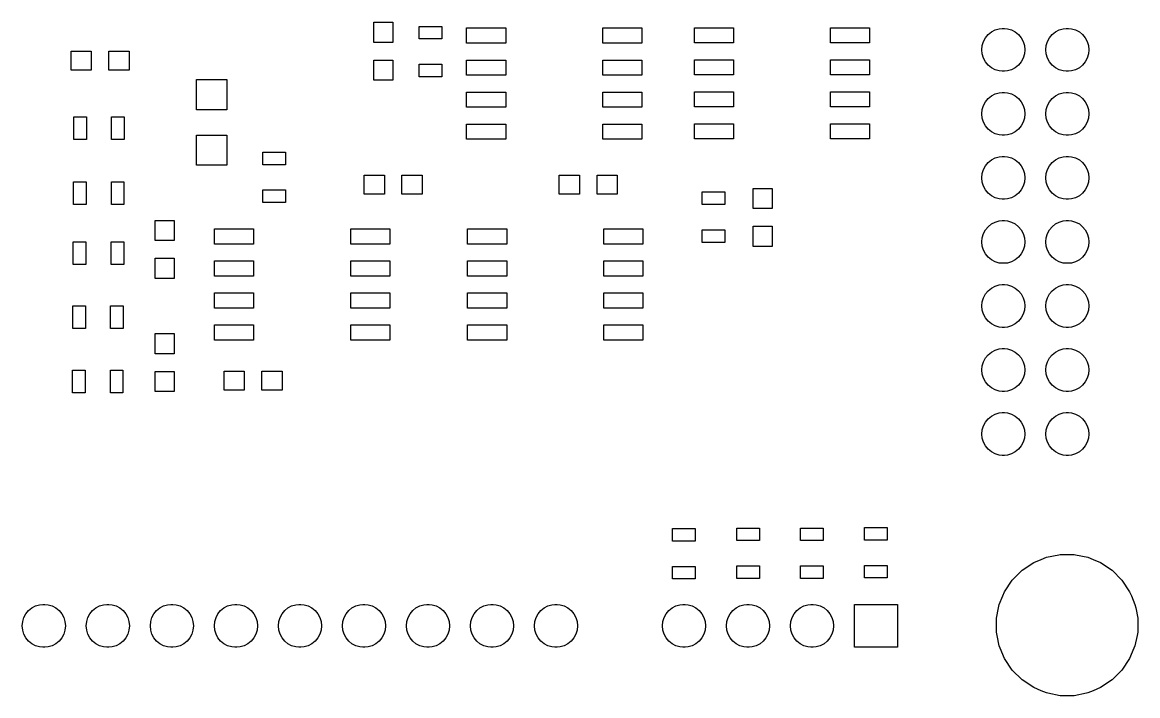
# Model space of a CAD drawing. Extents: x 91 to 190.2, y -113.8 to -60.
# Drawn here: x 145.97 to 190.22, y -113.81 to -87.1 of the extents above; entities that cross this region are included whole.
import ezdxf

# ---------------------------------------------------------------- set-up
doc = ezdxf.new("R2010")
doc.units = 0
doc.header["$MEASUREMENT"] = 0
doc.layers.add('BLACK', color=7, linetype='CONTINUOUS')

msp = doc.modelspace()

# ---------------------------------------------------------------- linework, layer by layer
at = {"layer": 'BLACK', "linetype": 'CONTINUOUS'}
for p, q in [((159.915, -87.9), (159.915, -87.1)), ((159.915, -87.1), (160.665, -87.1)), ((160.665, -87.1), (160.665, -87.9)), ((161.71, -87.76), (161.71, -87.26)), ((161.71, -87.26), (162.61, -87.26)), ((162.61, -87.26), (162.61, -87.76)), ((163.595, -87.925), (163.595, -87.325)), ((163.595, -87.325), (165.145, -87.325)), ((165.145, -87.325), (165.145, -87.925)), ((168.995, -87.925), (168.995, -87.325)), ((168.995, -87.325), (170.545, -87.325)), ((170.545, -87.325), (170.545, -87.925)), ((172.635, -87.915), (172.635, -87.315)), ((172.635, -87.315), (174.185, -87.315)), ((174.185, -87.315), (174.185, -87.915)), ((178.035, -87.915), (178.035, -87.315)), ((178.035, -87.315), (179.585, -87.315)), ((179.585, -87.315), (179.585, -87.915)), ((184.18, -87.7155), (184.286, -87.5861)), ((184.286, -87.5861), (184.415, -87.4798)), ((184.415, -87.4798), (184.563, -87.4009)), ((184.563, -87.4009), (184.723, -87.3523)), ((184.723, -87.3523), (184.848, -87.34)), ((184.848, -87.34), (184.932, -87.34)), ((184.932, -87.34), (185.057, -87.3523)), ((185.057, -87.3523), (185.217, -87.4009)), ((185.217, -87.4009), (185.365, -87.4798)), ((185.365, -87.4798), (185.494, -87.5861)), ((185.494, -87.5861), (185.6, -87.7155)), ((186.72, -87.7155), (186.826, -87.5861)), ((186.826, -87.5861), (186.955, -87.4798)), ((186.955, -87.4798), (187.103, -87.4009)), ((187.103, -87.4009), (187.263, -87.3523)), ((187.263, -87.3523), (187.388, -87.34)), ((187.388, -87.34), (187.472, -87.34)), ((187.472, -87.34), (187.597, -87.3523)), ((187.597, -87.3523), (187.757, -87.4009)), ((187.757, -87.4009), (187.905, -87.4798)), ((187.905, -87.4798), (188.034, -87.5861)), ((188.034, -87.5861), (188.14, -87.7155)), ((160.665, -87.9), (159.915, -87.9)), ((162.61, -87.76), (161.71, -87.76)), ((165.145, -87.925), (163.595, -87.925)), ((170.545, -87.925), (168.995, -87.925)), ((174.185, -87.915), (172.635, -87.915)), ((179.585, -87.915), (178.035, -87.915)), ((184.036, -88.19), (184.052, -88.0234)), ((184.052, -88.0234), (184.101, -87.8631)), ((184.101, -87.8631), (184.18, -87.7155)), ((185.6, -87.7155), (185.679, -87.8631)), ((185.679, -87.8631), (185.728, -88.0234)), ((185.728, -88.0234), (185.744, -88.19)), ((186.576, -88.19), (186.592, -88.0234)), ((186.592, -88.0234), (186.641, -87.8631)), ((186.641, -87.8631), (186.72, -87.7155)), ((188.14, -87.7155), (188.219, -87.8631)), ((188.219, -87.8631), (188.268, -88.0234)), ((188.268, -88.0234), (188.284, -88.19)), ((147.9, -88.995), (147.9, -88.245)), ((147.9, -88.245), (148.7, -88.245)), ((148.7, -88.245), (148.7, -88.995)), ((149.4, -88.995), (149.4, -88.245)), ((149.4, -88.245), (150.2, -88.245)), ((150.2, -88.245), (150.2, -88.995)), ((184.052, -88.3566), (184.036, -88.19)), ((184.101, -88.5169), (184.052, -88.3566)), ((185.728, -88.3566), (185.679, -88.5169)), ((185.744, -88.19), (185.728, -88.3566)), ((186.592, -88.3566), (186.576, -88.19)), ((186.641, -88.5169), (186.592, -88.3566)), ((188.268, -88.3566), (188.219, -88.5169)), ((188.284, -88.19), (188.268, -88.3566)), ((159.915, -89.4), (159.915, -88.6)), ((159.915, -88.6), (160.665, -88.6)), ((160.665, -88.6), (160.665, -89.4)), ((161.71, -89.26), (161.71, -88.76)), ((161.71, -88.76), (162.61, -88.76)), ((162.61, -88.76), (162.61, -89.26)), ((163.595, -89.195), (163.595, -88.595)), ((163.595, -88.595), (165.145, -88.595)), ((165.145, -88.595), (165.145, -89.195)), ((168.995, -89.195), (168.995, -88.595)), ((168.995, -88.595), (170.545, -88.595)), ((170.545, -88.595), (170.545, -89.195)), ((172.635, -89.185), (172.635, -88.585)), ((172.635, -88.585), (174.185, -88.585)), ((174.185, -88.585), (174.185, -89.185)), ((178.035, -89.185), (178.035, -88.585)), ((178.035, -88.585), (179.585, -88.585)), ((179.585, -88.585), (179.585, -89.185)), ((184.18, -88.6645), (184.101, -88.5169)), ((184.286, -88.7939), (184.18, -88.6645)), ((184.415, -88.9002), (184.286, -88.7939)), ((184.563, -88.9791), (184.415, -88.9002)), ((185.365, -88.9002), (185.217, -88.9791)), ((185.494, -88.7939), (185.365, -88.9002)), ((185.6, -88.6645), (185.494, -88.7939)), ((185.679, -88.5169), (185.6, -88.6645)), ((186.72, -88.6645), (186.641, -88.5169)), ((186.826, -88.7939), (186.72, -88.6645)), ((186.955, -88.9002), (186.826, -88.7939)), ((187.103, -88.9791), (186.955, -88.9002)), ((187.905, -88.9002), (187.757, -88.9791)), ((188.034, -88.7939), (187.905, -88.9002)), ((188.14, -88.6645), (188.034, -88.7939)), ((188.219, -88.5169), (188.14, -88.6645)), ((148.7, -88.995), (147.9, -88.995)), ((150.2, -88.995), (149.4, -88.995)), ((152.88, -90.57), (152.88, -89.37)), ((152.88, -89.37), (154.08, -89.37)), ((154.08, -89.37), (154.08, -90.57)), ((162.61, -89.26), (161.71, -89.26)), ((165.145, -89.195), (163.595, -89.195)), ((170.545, -89.195), (168.995, -89.195)), ((174.185, -89.185), (172.635, -89.185)), ((179.585, -89.185), (178.035, -89.185)), ((184.723, -89.0277), (184.563, -88.9791)), ((184.848, -89.04), (184.723, -89.0277)), ((184.932, -89.04), (184.848, -89.04)), ((185.057, -89.0277), (184.932, -89.04)), ((185.217, -88.9791), (185.057, -89.0277)), ((187.263, -89.0277), (187.103, -88.9791)), ((187.388, -89.04), (187.263, -89.0277)), ((187.472, -89.04), (187.388, -89.04)), ((187.597, -89.0277), (187.472, -89.04)), ((187.757, -88.9791), (187.597, -89.0277)), ((160.665, -89.4), (159.915, -89.4)), ((163.595, -90.465), (163.595, -89.865)), ((163.595, -89.865), (165.145, -89.865)), ((165.145, -89.865), (165.145, -90.465)), ((168.995, -90.465), (168.995, -89.865)), ((168.995, -89.865), (170.545, -89.865)), ((170.545, -89.865), (170.545, -90.465)), ((172.635, -90.455), (172.635, -89.855)), ((172.635, -89.855), (174.185, -89.855)), ((174.185, -89.855), (174.185, -90.455)), ((178.035, -90.455), (178.035, -89.855)), ((178.035, -89.855), (179.585, -89.855)), ((179.585, -89.855), (179.585, -90.455)), ((184.101, -90.4031), (184.18, -90.2555)), ((184.18, -90.2555), (184.286, -90.1261)), ((184.286, -90.1261), (184.415, -90.0198)), ((184.415, -90.0198), (184.563, -89.9409)), ((184.563, -89.9409), (184.723, -89.8923)), ((184.723, -89.8923), (184.848, -89.88)), ((184.848, -89.88), (184.932, -89.88)), ((184.932, -89.88), (185.057, -89.8923)), ((185.057, -89.8923), (185.217, -89.9409)), ((185.217, -89.9409), (185.365, -90.0198)), ((185.365, -90.0198), (185.494, -90.1261)), ((185.494, -90.1261), (185.6, -90.2555)), ((185.6, -90.2555), (185.679, -90.4031)), ((186.641, -90.4031), (186.72, -90.2555)), ((186.72, -90.2555), (186.826, -90.1261)), ((186.826, -90.1261), (186.955, -90.0198)), ((186.955, -90.0198), (187.103, -89.9409)), ((187.103, -89.9409), (187.263, -89.8923)), ((187.263, -89.8923), (187.388, -89.88)), ((187.388, -89.88), (187.472, -89.88)), ((187.472, -89.88), (187.597, -89.8923)), ((187.597, -89.8923), (187.757, -89.9409)), ((187.757, -89.9409), (187.905, -90.0198)), ((187.905, -90.0198), (188.034, -90.1261)), ((188.034, -90.1261), (188.14, -90.2555)), ((188.14, -90.2555), (188.219, -90.4031)), ((154.08, -90.57), (152.88, -90.57)), ((165.145, -90.465), (163.595, -90.465)), ((170.545, -90.465), (168.995, -90.465)), ((174.185, -90.455), (172.635, -90.455)), ((179.585, -90.455), (178.035, -90.455)), ((184.036, -90.73), (184.052, -90.5634)), ((184.052, -90.5634), (184.101, -90.4031)), ((185.679, -90.4031), (185.728, -90.5634)), ((185.728, -90.5634), (185.744, -90.73)), ((186.576, -90.73), (186.592, -90.5634)), ((186.592, -90.5634), (186.641, -90.4031)), ((188.219, -90.4031), (188.268, -90.5634)), ((188.268, -90.5634), (188.284, -90.73)), ((148.01, -91.75), (148.01, -90.85)), ((148.01, -90.85), (148.51, -90.85)), ((148.51, -90.85), (148.51, -91.75)), ((149.51, -91.75), (149.51, -90.85)), ((149.51, -90.85), (150.01, -90.85)), ((150.01, -90.85), (150.01, -91.75)), ((163.595, -91.735), (163.595, -91.135)), ((163.595, -91.135), (165.145, -91.135)), ((165.145, -91.135), (165.145, -91.735)), ((168.995, -91.735), (168.995, -91.135)), ((168.995, -91.135), (170.545, -91.135)), ((170.545, -91.135), (170.545, -91.735)), ((172.635, -91.725), (172.635, -91.125)), ((172.635, -91.125), (174.185, -91.125)), ((174.185, -91.125), (174.185, -91.725)), ((178.035, -91.725), (178.035, -91.125)), ((178.035, -91.125), (179.585, -91.125)), ((179.585, -91.125), (179.585, -91.725)), ((184.052, -90.8966), (184.036, -90.73)), ((184.101, -91.0569), (184.052, -90.8966)), ((184.18, -91.2045), (184.101, -91.0569)), ((185.679, -91.0569), (185.6, -91.2045)), ((185.728, -90.8966), (185.679, -91.0569)), ((185.744, -90.73), (185.728, -90.8966)), ((186.592, -90.8966), (186.576, -90.73)), ((186.641, -91.0569), (186.592, -90.8966)), ((186.72, -91.2045), (186.641, -91.0569)), ((188.219, -91.0569), (188.14, -91.2045)), ((188.268, -90.8966), (188.219, -91.0569)), ((188.284, -90.73), (188.268, -90.8966)), ((152.88, -92.77), (152.88, -91.57)), ((152.88, -91.57), (154.08, -91.57)), ((154.08, -91.57), (154.08, -92.77)), ((184.286, -91.3339), (184.18, -91.2045)), ((184.415, -91.4402), (184.286, -91.3339)), ((184.563, -91.5191), (184.415, -91.4402)), ((184.723, -91.5677), (184.563, -91.5191)), ((184.848, -91.58), (184.723, -91.5677)), ((184.932, -91.58), (184.848, -91.58)), ((185.057, -91.5677), (184.932, -91.58)), ((185.217, -91.5191), (185.057, -91.5677)), ((185.365, -91.4402), (185.217, -91.5191)), ((185.494, -91.3339), (185.365, -91.4402)), ((185.6, -91.2045), (185.494, -91.3339)), ((186.826, -91.3339), (186.72, -91.2045)), ((186.955, -91.4402), (186.826, -91.3339)), ((187.103, -91.5191), (186.955, -91.4402)), ((187.263, -91.5677), (187.103, -91.5191)), ((187.388, -91.58), (187.263, -91.5677)), ((187.472, -91.58), (187.388, -91.58)), ((187.597, -91.5677), (187.472, -91.58)), ((187.757, -91.5191), (187.597, -91.5677)), ((187.905, -91.4402), (187.757, -91.5191)), ((188.034, -91.3339), (187.905, -91.4402)), ((188.14, -91.2045), (188.034, -91.3339)), ((148.51, -91.75), (148.01, -91.75)), ((150.01, -91.75), (149.51, -91.75)), ((165.145, -91.735), (163.595, -91.735)), ((170.545, -91.735), (168.995, -91.735)), ((174.185, -91.725), (172.635, -91.725)), ((179.585, -91.725), (178.035, -91.725)), ((155.51, -92.75), (155.51, -92.25)), ((155.51, -92.25), (156.41, -92.25)), ((156.41, -92.25), (156.41, -92.75)), ((184.415, -92.5598), (184.563, -92.4809)), ((184.563, -92.4809), (184.723, -92.4323)), ((184.723, -92.4323), (184.848, -92.42)), ((184.848, -92.42), (184.932, -92.42)), ((184.932, -92.42), (185.057, -92.4323)), ((185.057, -92.4323), (185.217, -92.4809)), ((185.217, -92.4809), (185.365, -92.5598)), ((186.955, -92.5598), (187.103, -92.4809)), ((187.103, -92.4809), (187.263, -92.4323)), ((187.263, -92.4323), (187.388, -92.42)), ((187.388, -92.42), (187.472, -92.42)), ((187.472, -92.42), (187.597, -92.4323)), ((187.597, -92.4323), (187.757, -92.4809)), ((187.757, -92.4809), (187.905, -92.5598)), ((154.08, -92.77), (152.88, -92.77)), ((156.41, -92.75), (155.51, -92.75)), ((184.101, -92.9431), (184.18, -92.7955)), ((184.18, -92.7955), (184.286, -92.6661)), ((184.286, -92.6661), (184.415, -92.5598)), ((185.365, -92.5598), (185.494, -92.6661)), ((185.494, -92.6661), (185.6, -92.7955)), ((185.6, -92.7955), (185.679, -92.9431)), ((186.641, -92.9431), (186.72, -92.7955)), ((186.72, -92.7955), (186.826, -92.6661)), ((186.826, -92.6661), (186.955, -92.5598)), ((187.905, -92.5598), (188.034, -92.6661)), ((188.034, -92.6661), (188.14, -92.7955)), ((188.14, -92.7955), (188.219, -92.9431)), ((159.53, -93.915), (159.53, -93.165)), ((159.53, -93.165), (160.33, -93.165)), ((160.33, -93.165), (160.33, -93.915)), ((161.03, -93.915), (161.03, -93.165)), ((161.03, -93.165), (161.83, -93.165)), ((161.83, -93.165), (161.83, -93.915)), ((167.27, -93.915), (167.27, -93.165)), ((167.27, -93.165), (168.07, -93.165)), ((168.07, -93.165), (168.07, -93.915)), ((168.77, -93.915), (168.77, -93.165)), ((168.77, -93.165), (169.57, -93.165)), ((169.57, -93.165), (169.57, -93.915)), ((184.036, -93.27), (184.052, -93.1034)), ((184.052, -93.4366), (184.036, -93.27)), ((184.052, -93.1034), (184.101, -92.9431)), ((185.679, -92.9431), (185.728, -93.1034)), ((185.728, -93.1034), (185.744, -93.27)), ((185.744, -93.27), (185.728, -93.4366)), ((186.576, -93.27), (186.592, -93.1034)), ((186.592, -93.4366), (186.576, -93.27)), ((186.592, -93.1034), (186.641, -92.9431)), ((188.219, -92.9431), (188.268, -93.1034)), ((188.268, -93.1034), (188.284, -93.27)), ((188.284, -93.27), (188.268, -93.4366)), ((148, -94.33), (148, -93.43)), ((148, -93.43), (148.5, -93.43)), ((148.5, -93.43), (148.5, -94.33)), ((149.5, -94.33), (149.5, -93.43)), ((149.5, -93.43), (150, -93.43)), ((150, -93.43), (150, -94.33)), ((155.51, -94.25), (155.51, -93.75)), ((155.51, -93.75), (156.41, -93.75)), ((156.41, -93.75), (156.41, -94.25)), ((174.965, -94.49), (174.965, -93.69)), ((174.965, -93.69), (175.715, -93.69)), ((175.715, -93.69), (175.715, -94.49)), ((184.101, -93.5969), (184.052, -93.4366)), ((184.18, -93.7445), (184.101, -93.5969)), ((184.286, -93.8739), (184.18, -93.7445)), ((185.6, -93.7445), (185.494, -93.8739)), ((185.679, -93.5969), (185.6, -93.7445)), ((185.728, -93.4366), (185.679, -93.5969)), ((186.641, -93.5969), (186.592, -93.4366)), ((186.72, -93.7445), (186.641, -93.5969)), ((186.826, -93.8739), (186.72, -93.7445)), ((188.14, -93.7445), (188.034, -93.8739)), ((188.219, -93.5969), (188.14, -93.7445)), ((188.268, -93.4366), (188.219, -93.5969)), ((156.41, -94.25), (155.51, -94.25)), ((160.33, -93.915), (159.53, -93.915)), ((161.83, -93.915), (161.03, -93.915)), ((168.07, -93.915), (167.27, -93.915)), ((169.57, -93.915), (168.77, -93.915)), ((172.94, -94.33), (172.94, -93.83)), ((172.94, -93.83), (173.84, -93.83)), ((173.84, -93.83), (173.84, -94.33)), ((184.415, -93.9802), (184.286, -93.8739)), ((184.563, -94.0591), (184.415, -93.9802)), ((184.723, -94.1077), (184.563, -94.0591)), ((184.848, -94.12), (184.723, -94.1077)), ((184.932, -94.12), (184.848, -94.12)), ((185.057, -94.1077), (184.932, -94.12)), ((185.217, -94.0591), (185.057, -94.1077)), ((185.365, -93.9802), (185.217, -94.0591)), ((185.494, -93.8739), (185.365, -93.9802)), ((186.955, -93.9802), (186.826, -93.8739)), ((187.103, -94.0591), (186.955, -93.9802)), ((187.263, -94.1077), (187.103, -94.0591)), ((187.388, -94.12), (187.263, -94.1077)), ((187.472, -94.12), (187.388, -94.12)), ((187.597, -94.1077), (187.472, -94.12)), ((187.757, -94.0591), (187.597, -94.1077)), ((187.905, -93.9802), (187.757, -94.0591)), ((188.034, -93.8739), (187.905, -93.9802)), ((148.5, -94.33), (148, -94.33)), ((150, -94.33), (149.5, -94.33)), ((173.84, -94.33), (172.94, -94.33)), ((175.715, -94.49), (174.965, -94.49)), ((151.235, -95.76), (151.235, -94.96)), ((151.235, -94.96), (151.985, -94.96)), ((151.985, -94.96), (151.985, -95.76)), ((184.286, -95.2061), (184.415, -95.0998)), ((184.415, -95.0998), (184.563, -95.0209)), ((184.563, -95.0209), (184.723, -94.9723)), ((184.723, -94.9723), (184.848, -94.96)), ((184.848, -94.96), (184.932, -94.96)), ((184.932, -94.96), (185.057, -94.9723)), ((185.057, -94.9723), (185.217, -95.0209)), ((185.217, -95.0209), (185.365, -95.0998)), ((185.365, -95.0998), (185.494, -95.2061)), ((186.826, -95.2061), (186.955, -95.0998)), ((186.955, -95.0998), (187.103, -95.0209)), ((187.103, -95.0209), (187.263, -94.9723)), ((187.263, -94.9723), (187.388, -94.96)), ((187.388, -94.96), (187.472, -94.96)), ((187.472, -94.96), (187.597, -94.9723)), ((187.597, -94.9723), (187.757, -95.0209)), ((187.757, -95.0209), (187.905, -95.0998)), ((187.905, -95.0998), (188.034, -95.2061)), ((153.595, -95.895), (153.595, -95.295)), ((153.595, -95.295), (155.145, -95.295)), ((155.145, -95.295), (155.145, -95.895)), ((158.995, -95.895), (158.995, -95.295)), ((158.995, -95.295), (160.545, -95.295)), ((160.545, -95.295), (160.545, -95.895)), ((163.635, -95.895), (163.635, -95.295)), ((163.635, -95.295), (165.185, -95.295)), ((165.185, -95.295), (165.185, -95.895)), ((169.035, -95.895), (169.035, -95.295)), ((169.035, -95.295), (170.585, -95.295)), ((170.585, -95.295), (170.585, -95.895)), ((172.94, -95.83), (172.94, -95.33)), ((172.94, -95.33), (173.84, -95.33)), ((173.84, -95.33), (173.84, -95.83)), ((174.965, -95.99), (174.965, -95.19)), ((174.965, -95.19), (175.715, -95.19)), ((175.715, -95.19), (175.715, -95.99)), ((184.052, -95.6434), (184.101, -95.4831)), ((184.101, -95.4831), (184.18, -95.3355)), ((184.18, -95.3355), (184.286, -95.2061)), ((185.494, -95.2061), (185.6, -95.3355)), ((185.6, -95.3355), (185.679, -95.4831)), ((185.679, -95.4831), (185.728, -95.6434)), ((186.592, -95.6434), (186.641, -95.4831)), ((186.641, -95.4831), (186.72, -95.3355)), ((186.72, -95.3355), (186.826, -95.2061)), ((188.034, -95.2061), (188.14, -95.3355)), ((188.14, -95.3355), (188.219, -95.4831)), ((188.219, -95.4831), (188.268, -95.6434)), ((147.99, -96.71), (147.99, -95.81)), ((147.99, -95.81), (148.49, -95.81)), ((148.49, -95.81), (148.49, -96.71)), ((149.49, -96.71), (149.49, -95.81)), ((149.49, -95.81), (149.99, -95.81)), ((149.99, -95.81), (149.99, -96.71)), ((151.985, -95.76), (151.235, -95.76)), ((155.145, -95.895), (153.595, -95.895)), ((160.545, -95.895), (158.995, -95.895)), ((165.185, -95.895), (163.635, -95.895)), ((170.585, -95.895), (169.035, -95.895)), ((173.84, -95.83), (172.94, -95.83)), ((175.715, -95.99), (174.965, -95.99)), ((184.036, -95.81), (184.052, -95.6434)), ((184.052, -95.9766), (184.036, -95.81)), ((184.101, -96.1369), (184.052, -95.9766)), ((185.728, -95.9766), (185.679, -96.1369)), ((185.728, -95.6434), (185.744, -95.81)), ((185.744, -95.81), (185.728, -95.9766)), ((186.576, -95.81), (186.592, -95.6434)), ((186.592, -95.9766), (186.576, -95.81)), ((186.641, -96.1369), (186.592, -95.9766)), ((188.268, -95.9766), (188.219, -96.1369)), ((188.268, -95.6434), (188.284, -95.81)), ((188.284, -95.81), (188.268, -95.9766)), ((151.235, -97.26), (151.235, -96.46)), ((151.235, -96.46), (151.985, -96.46)), ((151.985, -96.46), (151.985, -97.26)), ((184.18, -96.2845), (184.101, -96.1369)), ((184.286, -96.4139), (184.18, -96.2845)), ((184.415, -96.5202), (184.286, -96.4139)), ((185.494, -96.4139), (185.365, -96.5202)), ((185.6, -96.2845), (185.494, -96.4139)), ((185.679, -96.1369), (185.6, -96.2845)), ((186.72, -96.2845), (186.641, -96.1369)), ((186.826, -96.4139), (186.72, -96.2845)), ((186.955, -96.5202), (186.826, -96.4139)), ((188.034, -96.4139), (187.905, -96.5202)), ((188.14, -96.2845), (188.034, -96.4139)), ((188.219, -96.1369), (188.14, -96.2845)), ((148.49, -96.71), (147.99, -96.71)), ((149.99, -96.71), (149.49, -96.71)), ((153.595, -97.165), (153.595, -96.565)), ((153.595, -96.565), (155.145, -96.565)), ((155.145, -96.565), (155.145, -97.165)), ((158.995, -97.165), (158.995, -96.565)), ((158.995, -96.565), (160.545, -96.565)), ((160.545, -96.565), (160.545, -97.165)), ((163.635, -97.165), (163.635, -96.565)), ((163.635, -96.565), (165.185, -96.565)), ((165.185, -96.565), (165.185, -97.165)), ((169.035, -97.165), (169.035, -96.565)), ((169.035, -96.565), (170.585, -96.565)), ((170.585, -96.565), (170.585, -97.165)), ((184.563, -96.5991), (184.415, -96.5202)), ((184.723, -96.6477), (184.563, -96.5991)), ((184.848, -96.66), (184.723, -96.6477)), ((184.932, -96.66), (184.848, -96.66)), ((185.057, -96.6477), (184.932, -96.66)), ((185.217, -96.5991), (185.057, -96.6477)), ((185.365, -96.5202), (185.217, -96.5991)), ((187.103, -96.5991), (186.955, -96.5202)), ((187.263, -96.6477), (187.103, -96.5991)), ((187.388, -96.66), (187.263, -96.6477)), ((187.472, -96.66), (187.388, -96.66)), ((187.597, -96.6477), (187.472, -96.66)), ((187.757, -96.5991), (187.597, -96.6477)), ((187.905, -96.5202), (187.757, -96.5991)), ((151.985, -97.26), (151.235, -97.26)), ((155.145, -97.165), (153.595, -97.165)), ((160.545, -97.165), (158.995, -97.165)), ((165.185, -97.165), (163.635, -97.165)), ((170.585, -97.165), (169.035, -97.165)), ((184.18, -97.8755), (184.286, -97.7461)), ((184.286, -97.7461), (184.415, -97.6398)), ((184.415, -97.6398), (184.563, -97.5609)), ((184.563, -97.5609), (184.723, -97.5123)), ((184.723, -97.5123), (184.848, -97.5)), ((184.848, -97.5), (184.932, -97.5)), ((184.932, -97.5), (185.057, -97.5123)), ((185.057, -97.5123), (185.217, -97.5609)), ((185.217, -97.5609), (185.365, -97.6398)), ((185.365, -97.6398), (185.494, -97.7461)), ((185.494, -97.7461), (185.6, -97.8755)), ((186.72, -97.8755), (186.826, -97.7461)), ((186.826, -97.7461), (186.955, -97.6398)), ((186.955, -97.6398), (187.103, -97.5609)), ((187.103, -97.5609), (187.263, -97.5123)), ((187.263, -97.5123), (187.388, -97.5)), ((187.388, -97.5), (187.472, -97.5)), ((187.472, -97.5), (187.597, -97.5123)), ((187.597, -97.5123), (187.757, -97.5609)), ((187.757, -97.5609), (187.905, -97.6398)), ((187.905, -97.6398), (188.034, -97.7461)), ((188.034, -97.7461), (188.14, -97.8755)), ((153.595, -98.435), (153.595, -97.835)), ((153.595, -97.835), (155.145, -97.835)), ((155.145, -97.835), (155.145, -98.435)), ((158.995, -98.435), (158.995, -97.835)), ((158.995, -97.835), (160.545, -97.835)), ((160.545, -97.835), (160.545, -98.435)), ((163.635, -98.435), (163.635, -97.835)), ((163.635, -97.835), (165.185, -97.835)), ((165.185, -97.835), (165.185, -98.435)), ((169.035, -98.435), (169.035, -97.835)), ((169.035, -97.835), (170.585, -97.835)), ((170.585, -97.835), (170.585, -98.435)), ((184.036, -98.35), (184.052, -98.1834)), ((184.052, -98.1834), (184.101, -98.0231)), ((184.101, -98.0231), (184.18, -97.8755)), ((185.6, -97.8755), (185.679, -98.0231)), ((185.679, -98.0231), (185.728, -98.1834)), ((185.728, -98.1834), (185.744, -98.35)), ((186.576, -98.35), (186.592, -98.1834)), ((186.592, -98.1834), (186.641, -98.0231)), ((186.641, -98.0231), (186.72, -97.8755)), ((188.14, -97.8755), (188.219, -98.0231)), ((188.219, -98.0231), (188.268, -98.1834)), ((188.268, -98.1834), (188.284, -98.35)), ((147.97, -99.25), (147.97, -98.35)), ((147.97, -98.35), (148.47, -98.35)), ((148.47, -98.35), (148.47, -99.25)), ((149.47, -99.25), (149.47, -98.35)), ((149.47, -98.35), (149.97, -98.35)), ((149.97, -98.35), (149.97, -99.25)), ((155.145, -98.435), (153.595, -98.435)), ((160.545, -98.435), (158.995, -98.435)), ((165.185, -98.435), (163.635, -98.435)), ((170.585, -98.435), (169.035, -98.435)), ((184.052, -98.5166), (184.036, -98.35)), ((184.101, -98.6769), (184.052, -98.5166)), ((184.18, -98.8245), (184.101, -98.6769)), ((185.679, -98.6769), (185.6, -98.8245)), ((185.728, -98.5166), (185.679, -98.6769)), ((185.744, -98.35), (185.728, -98.5166)), ((186.592, -98.5166), (186.576, -98.35)), ((186.641, -98.6769), (186.592, -98.5166)), ((186.72, -98.8245), (186.641, -98.6769)), ((188.219, -98.6769), (188.14, -98.8245)), ((188.268, -98.5166), (188.219, -98.6769)), ((188.284, -98.35), (188.268, -98.5166)), ((153.595, -99.705), (153.595, -99.105)), ((153.595, -99.105), (155.145, -99.105)), ((155.145, -99.105), (155.145, -99.705)), ((158.995, -99.705), (158.995, -99.105)), ((158.995, -99.105), (160.545, -99.105)), ((160.545, -99.105), (160.545, -99.705)), ((163.635, -99.705), (163.635, -99.105)), ((163.635, -99.105), (165.185, -99.105)), ((165.185, -99.105), (165.185, -99.705)), ((169.035, -99.705), (169.035, -99.105)), ((169.035, -99.105), (170.585, -99.105)), ((170.585, -99.105), (170.585, -99.705)), ((184.286, -98.9539), (184.18, -98.8245)), ((184.415, -99.0602), (184.286, -98.9539)), ((184.563, -99.1391), (184.415, -99.0602)), ((185.365, -99.0602), (185.217, -99.1391)), ((185.494, -98.9539), (185.365, -99.0602)), ((185.6, -98.8245), (185.494, -98.9539)), ((186.826, -98.9539), (186.72, -98.8245)), ((186.955, -99.0602), (186.826, -98.9539)), ((187.103, -99.1391), (186.955, -99.0602)), ((187.905, -99.0602), (187.757, -99.1391)), ((188.034, -98.9539), (187.905, -99.0602)), ((188.14, -98.8245), (188.034, -98.9539)), ((148.47, -99.25), (147.97, -99.25)), ((149.97, -99.25), (149.47, -99.25)), ((151.235, -100.25), (151.235, -99.45)), ((151.235, -99.45), (151.985, -99.45)), ((151.985, -99.45), (151.985, -100.25)), ((184.723, -99.1877), (184.563, -99.1391)), ((184.848, -99.2), (184.723, -99.1877)), ((184.932, -99.2), (184.848, -99.2)), ((185.057, -99.1877), (184.932, -99.2)), ((185.217, -99.1391), (185.057, -99.1877)), ((187.263, -99.1877), (187.103, -99.1391)), ((187.388, -99.2), (187.263, -99.1877)), ((187.472, -99.2), (187.388, -99.2)), ((187.597, -99.1877), (187.472, -99.2)), ((187.757, -99.1391), (187.597, -99.1877)), ((155.145, -99.705), (153.595, -99.705)), ((160.545, -99.705), (158.995, -99.705)), ((165.185, -99.705), (163.635, -99.705)), ((170.585, -99.705), (169.035, -99.705)), ((151.985, -100.25), (151.235, -100.25)), ((184.101, -100.563), (184.18, -100.415)), ((184.18, -100.415), (184.286, -100.286)), ((184.286, -100.286), (184.415, -100.18)), ((184.415, -100.18), (184.563, -100.101)), ((184.563, -100.101), (184.723, -100.052)), ((184.723, -100.052), (184.848, -100.04)), ((184.848, -100.04), (184.932, -100.04)), ((184.932, -100.04), (185.057, -100.052)), ((185.057, -100.052), (185.217, -100.101)), ((185.217, -100.101), (185.365, -100.18)), ((185.365, -100.18), (185.494, -100.286)), ((185.494, -100.286), (185.6, -100.415)), ((185.6, -100.415), (185.679, -100.563)), ((186.641, -100.563), (186.72, -100.415)), ((186.72, -100.415), (186.826, -100.286)), ((186.826, -100.286), (186.955, -100.18)), ((186.955, -100.18), (187.103, -100.101)), ((187.103, -100.101), (187.263, -100.052)), ((187.263, -100.052), (187.388, -100.04)), ((187.388, -100.04), (187.472, -100.04)), ((187.472, -100.04), (187.597, -100.052)), ((187.597, -100.052), (187.757, -100.101)), ((187.757, -100.101), (187.905, -100.18)), ((187.905, -100.18), (188.034, -100.286)), ((188.034, -100.286), (188.14, -100.415)), ((188.14, -100.415), (188.219, -100.563)), ((184.036, -100.89), (184.052, -100.723)), ((184.052, -101.057), (184.036, -100.89)), ((184.052, -100.723), (184.101, -100.563)), ((185.679, -100.563), (185.728, -100.723)), ((185.728, -100.723), (185.744, -100.89)), ((185.744, -100.89), (185.728, -101.057)), ((186.576, -100.89), (186.592, -100.723)), ((186.592, -101.057), (186.576, -100.89)), ((186.592, -100.723), (186.641, -100.563)), ((188.219, -100.563), (188.268, -100.723)), ((188.268, -100.723), (188.284, -100.89)), ((188.284, -100.89), (188.268, -101.057)), ((147.96, -101.8), (147.96, -100.9)), ((147.96, -100.9), (148.46, -100.9)), ((148.46, -100.9), (148.46, -101.8)), ((149.46, -101.8), (149.46, -100.9)), ((149.46, -100.9), (149.96, -100.9)), ((149.96, -100.9), (149.96, -101.8)), ((151.235, -101.75), (151.235, -100.95)), ((151.235, -100.95), (151.985, -100.95)), ((151.985, -100.95), (151.985, -101.75)), ((153.97, -101.685), (153.97, -100.935)), ((153.97, -100.935), (154.77, -100.935)), ((154.77, -100.935), (154.77, -101.685)), ((155.47, -101.685), (155.47, -100.935)), ((155.47, -100.935), (156.27, -100.935)), ((156.27, -100.935), (156.27, -101.685)), ((184.101, -101.217), (184.052, -101.057)), ((184.18, -101.365), (184.101, -101.217)), ((185.679, -101.217), (185.6, -101.365)), ((185.728, -101.057), (185.679, -101.217)), ((186.641, -101.217), (186.592, -101.057)), ((186.72, -101.365), (186.641, -101.217)), ((188.219, -101.217), (188.14, -101.365)), ((188.268, -101.057), (188.219, -101.217)), ((151.985, -101.75), (151.235, -101.75)), ((154.77, -101.685), (153.97, -101.685)), ((156.27, -101.685), (155.47, -101.685)), ((184.286, -101.494), (184.18, -101.365)), ((184.415, -101.6), (184.286, -101.494)), ((184.563, -101.679), (184.415, -101.6)), ((184.723, -101.728), (184.563, -101.679)), ((184.848, -101.74), (184.723, -101.728)), ((184.932, -101.74), (184.848, -101.74)), ((185.057, -101.728), (184.932, -101.74)), ((185.217, -101.679), (185.057, -101.728)), ((185.365, -101.6), (185.217, -101.679)), ((185.494, -101.494), (185.365, -101.6)), ((185.6, -101.365), (185.494, -101.494)), ((186.826, -101.494), (186.72, -101.365)), ((186.955, -101.6), (186.826, -101.494)), ((187.103, -101.679), (186.955, -101.6)), ((187.263, -101.728), (187.103, -101.679)), ((187.388, -101.74), (187.263, -101.728)), ((187.472, -101.74), (187.388, -101.74)), ((187.597, -101.728), (187.472, -101.74)), ((187.757, -101.679), (187.597, -101.728)), ((187.905, -101.6), (187.757, -101.679)), ((188.034, -101.494), (187.905, -101.6)), ((188.14, -101.365), (188.034, -101.494)), ((148.46, -101.8), (147.96, -101.8)), ((149.96, -101.8), (149.46, -101.8)), ((184.415, -102.72), (184.563, -102.641)), ((184.563, -102.641), (184.723, -102.592)), ((184.723, -102.592), (184.848, -102.58)), ((184.848, -102.58), (184.932, -102.58)), ((184.932, -102.58), (185.057, -102.592)), ((185.057, -102.592), (185.217, -102.641)), ((185.217, -102.641), (185.365, -102.72)), ((186.955, -102.72), (187.103, -102.641)), ((187.103, -102.641), (187.263, -102.592)), ((187.263, -102.592), (187.388, -102.58)), ((187.388, -102.58), (187.472, -102.58)), ((187.472, -102.58), (187.597, -102.592)), ((187.597, -102.592), (187.757, -102.641)), ((187.757, -102.641), (187.905, -102.72)), ((184.052, -103.263), (184.101, -103.103)), ((184.101, -103.103), (184.18, -102.955)), ((184.18, -102.955), (184.286, -102.826)), ((184.286, -102.826), (184.415, -102.72)), ((185.365, -102.72), (185.494, -102.826)), ((185.494, -102.826), (185.6, -102.955)), ((185.6, -102.955), (185.679, -103.103)), ((185.679, -103.103), (185.728, -103.263)), ((186.592, -103.263), (186.641, -103.103)), ((186.641, -103.103), (186.72, -102.955)), ((186.72, -102.955), (186.826, -102.826)), ((186.826, -102.826), (186.955, -102.72)), ((187.905, -102.72), (188.034, -102.826)), ((188.034, -102.826), (188.14, -102.955)), ((188.14, -102.955), (188.219, -103.103)), ((188.219, -103.103), (188.268, -103.263)), ((184.036, -103.43), (184.052, -103.263)), ((184.052, -103.597), (184.036, -103.43)), ((185.728, -103.263), (185.744, -103.43)), ((185.744, -103.43), (185.728, -103.597)), ((186.576, -103.43), (186.592, -103.263)), ((186.592, -103.597), (186.576, -103.43)), ((188.268, -103.263), (188.284, -103.43)), ((188.284, -103.43), (188.268, -103.597)), ((184.101, -103.757), (184.052, -103.597)), ((184.18, -103.905), (184.101, -103.757)), ((184.286, -104.034), (184.18, -103.905)), ((185.6, -103.905), (185.494, -104.034)), ((185.679, -103.757), (185.6, -103.905)), ((185.728, -103.597), (185.679, -103.757)), ((186.641, -103.757), (186.592, -103.597)), ((186.72, -103.905), (186.641, -103.757)), ((186.826, -104.034), (186.72, -103.905)), ((188.14, -103.905), (188.034, -104.034)), ((188.219, -103.757), (188.14, -103.905)), ((188.268, -103.597), (188.219, -103.757)), ((184.415, -104.14), (184.286, -104.034)), ((184.563, -104.219), (184.415, -104.14)), ((184.723, -104.268), (184.563, -104.219)), ((184.848, -104.28), (184.723, -104.268)), ((184.932, -104.28), (184.848, -104.28)), ((185.057, -104.268), (184.932, -104.28)), ((185.217, -104.219), (185.057, -104.268)), ((185.365, -104.14), (185.217, -104.219)), ((185.494, -104.034), (185.365, -104.14)), ((186.955, -104.14), (186.826, -104.034)), ((187.103, -104.219), (186.955, -104.14)), ((187.263, -104.268), (187.103, -104.219)), ((187.388, -104.28), (187.263, -104.268)), ((187.472, -104.28), (187.388, -104.28)), ((187.597, -104.268), (187.472, -104.28)), ((187.757, -104.219), (187.597, -104.268)), ((187.905, -104.14), (187.757, -104.219)), ((188.034, -104.034), (187.905, -104.14)), ((171.76, -107.68), (171.76, -107.18)), ((171.76, -107.18), (172.66, -107.18)), ((172.66, -107.18), (172.66, -107.68)), ((174.31, -107.66), (174.31, -107.16)), ((174.31, -107.16), (175.21, -107.16)), ((175.21, -107.16), (175.21, -107.66)), ((176.84, -107.66), (176.84, -107.16)), ((176.84, -107.16), (177.74, -107.16)), ((177.74, -107.16), (177.74, -107.66)), ((179.38, -107.64), (179.38, -107.14)), ((179.38, -107.14), (180.28, -107.14)), ((180.28, -107.14), (180.28, -107.64)), ((172.66, -107.68), (171.76, -107.68)), ((175.21, -107.66), (174.31, -107.66)), ((177.74, -107.66), (176.84, -107.66)), ((180.28, -107.64), (179.38, -107.64)), ((186.094, -108.529), (186.392, -108.405)), ((186.392, -108.405), (186.603, -108.318)), ((186.603, -108.318), (187.094, -108.22)), ((187.094, -108.22), (187.144, -108.21)), ((187.144, -108.21), (187.696, -108.21)), ((187.696, -108.21), (187.746, -108.22)), ((187.746, -108.22), (188.237, -108.318)), ((188.237, -108.318), (188.448, -108.405)), ((188.448, -108.405), (188.746, -108.529)), ((171.76, -109.18), (171.76, -108.68)), ((171.76, -108.68), (172.66, -108.68)), ((172.66, -108.68), (172.66, -109.18)), ((174.31, -109.16), (174.31, -108.66)), ((174.31, -108.66), (175.21, -108.66)), ((175.21, -108.66), (175.21, -109.16)), ((176.84, -109.16), (176.84, -108.66)), ((176.84, -108.66), (177.74, -108.66)), ((177.74, -108.66), (177.74, -109.16)), ((179.38, -109.14), (179.38, -108.64)), ((179.38, -108.64), (180.28, -108.64)), ((180.28, -108.64), (180.28, -109.14)), ((185.245, -109.225), (185.635, -108.835)), ((185.635, -108.835), (186.094, -108.529)), ((188.746, -108.529), (189.205, -108.835)), ((189.205, -108.835), (189.595, -109.225)), ((172.66, -109.18), (171.76, -109.18)), ((175.21, -109.16), (174.31, -109.16)), ((177.74, -109.16), (176.84, -109.16)), ((180.28, -109.14), (179.38, -109.14)), ((184.939, -109.684), (185.245, -109.225)), ((189.595, -109.225), (189.901, -109.684)), ((184.87, -109.849), (184.939, -109.684)), ((189.901, -109.684), (189.97, -109.849)), ((146.653, -110.202), (146.778, -110.19)), ((146.778, -110.19), (146.862, -110.19)), ((146.862, -110.19), (146.987, -110.202)), ((149.193, -110.202), (149.318, -110.19)), ((149.318, -110.19), (149.402, -110.19)), ((149.402, -110.19), (149.527, -110.202)), ((151.733, -110.202), (151.858, -110.19)), ((151.858, -110.19), (151.942, -110.19)), ((151.942, -110.19), (152.067, -110.202)), ((154.273, -110.202), (154.398, -110.19)), ((154.398, -110.19), (154.482, -110.19)), ((154.482, -110.19), (154.607, -110.202)), ((156.813, -110.202), (156.938, -110.19)), ((156.938, -110.19), (157.022, -110.19)), ((157.022, -110.19), (157.147, -110.202)), ((159.353, -110.202), (159.478, -110.19)), ((159.478, -110.19), (159.562, -110.19)), ((159.562, -110.19), (159.687, -110.202)), ((161.893, -110.202), (162.018, -110.19)), ((162.018, -110.19), (162.102, -110.19)), ((162.102, -110.19), (162.227, -110.202)), ((164.433, -110.202), (164.558, -110.19)), ((164.558, -110.19), (164.642, -110.19)), ((164.642, -110.19), (164.767, -110.202)), ((166.973, -110.202), (167.098, -110.19)), ((167.098, -110.19), (167.182, -110.19)), ((167.182, -110.19), (167.307, -110.202)), ((172.053, -110.202), (172.178, -110.19)), ((172.178, -110.19), (172.262, -110.19)), ((172.262, -110.19), (172.387, -110.202)), ((174.593, -110.202), (174.718, -110.19)), ((174.718, -110.19), (174.802, -110.19)), ((174.802, -110.19), (174.927, -110.202)), ((177.133, -110.202), (177.258, -110.19)), ((177.258, -110.19), (177.342, -110.19)), ((177.342, -110.19), (177.467, -110.202)), ((178.99, -111.89), (178.99, -110.19)), ((178.99, -110.19), (180.69, -110.19)), ((180.69, -110.19), (180.69, -111.89)), ((184.728, -110.193), (184.87, -109.849)), ((189.97, -109.849), (190.112, -110.193)), ((146.031, -110.713), (146.11, -110.565)), ((146.11, -110.565), (146.216, -110.436)), ((146.216, -110.436), (146.345, -110.33)), ((146.345, -110.33), (146.493, -110.251)), ((146.493, -110.251), (146.653, -110.202)), ((146.987, -110.202), (147.147, -110.251)), ((147.147, -110.251), (147.295, -110.33)), ((147.295, -110.33), (147.424, -110.436)), ((147.424, -110.436), (147.53, -110.565)), ((147.53, -110.565), (147.609, -110.713)), ((148.571, -110.713), (148.65, -110.565)), ((148.65, -110.565), (148.756, -110.436)), ((148.756, -110.436), (148.885, -110.33)), ((148.885, -110.33), (149.033, -110.251)), ((149.033, -110.251), (149.193, -110.202)), ((149.527, -110.202), (149.687, -110.251)), ((149.687, -110.251), (149.835, -110.33)), ((149.835, -110.33), (149.964, -110.436)), ((149.964, -110.436), (150.07, -110.565)), ((150.07, -110.565), (150.149, -110.713)), ((151.111, -110.713), (151.19, -110.565)), ((151.19, -110.565), (151.296, -110.436)), ((151.296, -110.436), (151.425, -110.33)), ((151.425, -110.33), (151.573, -110.251)), ((151.573, -110.251), (151.733, -110.202)), ((152.067, -110.202), (152.227, -110.251)), ((152.227, -110.251), (152.375, -110.33)), ((152.375, -110.33), (152.504, -110.436)), ((152.504, -110.436), (152.61, -110.565)), ((152.61, -110.565), (152.689, -110.713)), ((153.651, -110.713), (153.73, -110.565)), ((153.73, -110.565), (153.836, -110.436)), ((153.836, -110.436), (153.965, -110.33)), ((153.965, -110.33), (154.113, -110.251)), ((154.113, -110.251), (154.273, -110.202)), ((154.607, -110.202), (154.767, -110.251)), ((154.767, -110.251), (154.915, -110.33)), ((154.915, -110.33), (155.044, -110.436)), ((155.044, -110.436), (155.15, -110.565)), ((155.15, -110.565), (155.229, -110.713)), ((156.191, -110.713), (156.27, -110.565)), ((156.27, -110.565), (156.376, -110.436)), ((156.376, -110.436), (156.505, -110.33)), ((156.505, -110.33), (156.653, -110.251)), ((156.653, -110.251), (156.813, -110.202)), ((157.147, -110.202), (157.307, -110.251)), ((157.307, -110.251), (157.455, -110.33)), ((157.455, -110.33), (157.584, -110.436)), ((157.584, -110.436), (157.69, -110.565)), ((157.69, -110.565), (157.769, -110.713)), ((158.731, -110.713), (158.81, -110.565)), ((158.81, -110.565), (158.916, -110.436)), ((158.916, -110.436), (159.045, -110.33)), ((159.045, -110.33), (159.193, -110.251)), ((159.193, -110.251), (159.353, -110.202)), ((159.687, -110.202), (159.847, -110.251)), ((159.847, -110.251), (159.995, -110.33)), ((159.995, -110.33), (160.124, -110.436)), ((160.124, -110.436), (160.23, -110.565)), ((160.23, -110.565), (160.309, -110.713)), ((161.271, -110.713), (161.35, -110.565)), ((161.35, -110.565), (161.456, -110.436)), ((161.456, -110.436), (161.585, -110.33)), ((161.585, -110.33), (161.733, -110.251)), ((161.733, -110.251), (161.893, -110.202)), ((162.227, -110.202), (162.387, -110.251)), ((162.387, -110.251), (162.535, -110.33)), ((162.535, -110.33), (162.664, -110.436)), ((162.664, -110.436), (162.77, -110.565)), ((162.77, -110.565), (162.849, -110.713)), ((163.811, -110.713), (163.89, -110.565)), ((163.89, -110.565), (163.996, -110.436)), ((163.996, -110.436), (164.125, -110.33)), ((164.125, -110.33), (164.273, -110.251)), ((164.273, -110.251), (164.433, -110.202)), ((164.767, -110.202), (164.927, -110.251)), ((164.927, -110.251), (165.075, -110.33)), ((165.075, -110.33), (165.204, -110.436)), ((165.204, -110.436), (165.31, -110.565)), ((165.31, -110.565), (165.389, -110.713)), ((166.351, -110.713), (166.43, -110.565)), ((166.43, -110.565), (166.536, -110.436)), ((166.536, -110.436), (166.665, -110.33)), ((166.665, -110.33), (166.813, -110.251)), ((166.813, -110.251), (166.973, -110.202)), ((167.307, -110.202), (167.467, -110.251)), ((167.467, -110.251), (167.615, -110.33)), ((167.615, -110.33), (167.744, -110.436)), ((167.744, -110.436), (167.85, -110.565)), ((167.85, -110.565), (167.929, -110.713)), ((171.431, -110.713), (171.51, -110.565)), ((171.51, -110.565), (171.616, -110.436)), ((171.616, -110.436), (171.745, -110.33)), ((171.745, -110.33), (171.893, -110.251)), ((171.893, -110.251), (172.053, -110.202)), ((172.387, -110.202), (172.547, -110.251)), ((172.547, -110.251), (172.695, -110.33)), ((172.695, -110.33), (172.824, -110.436)), ((172.824, -110.436), (172.93, -110.565)), ((172.93, -110.565), (173.009, -110.713)), ((173.971, -110.713), (174.05, -110.565)), ((174.05, -110.565), (174.156, -110.436)), ((174.156, -110.436), (174.285, -110.33)), ((174.285, -110.33), (174.433, -110.251)), ((174.433, -110.251), (174.593, -110.202)), ((174.927, -110.202), (175.087, -110.251)), ((175.087, -110.251), (175.235, -110.33)), ((175.235, -110.33), (175.364, -110.436)), ((175.364, -110.436), (175.47, -110.565)), ((175.47, -110.565), (175.549, -110.713)), ((176.511, -110.713), (176.59, -110.565)), ((176.59, -110.565), (176.696, -110.436)), ((176.696, -110.436), (176.825, -110.33)), ((176.825, -110.33), (176.973, -110.251)), ((176.973, -110.251), (177.133, -110.202)), ((177.467, -110.202), (177.627, -110.251)), ((177.627, -110.251), (177.775, -110.33)), ((177.775, -110.33), (177.904, -110.436)), ((177.904, -110.436), (178.01, -110.565)), ((178.01, -110.565), (178.089, -110.713)), ((184.62, -110.734), (184.7, -110.33)), ((184.7, -110.33), (184.728, -110.193)), ((190.112, -110.193), (190.14, -110.33)), ((190.14, -110.33), (190.22, -110.734)), ((145.966, -111.04), (145.982, -110.873)), ((145.982, -111.207), (145.966, -111.04)), ((145.982, -110.873), (146.031, -110.713)), ((147.609, -110.713), (147.658, -110.873)), ((147.658, -110.873), (147.674, -111.04)), ((147.674, -111.04), (147.658, -111.207)), ((148.506, -111.04), (148.522, -110.873)), ((148.522, -111.207), (148.506, -111.04)), ((148.522, -110.873), (148.571, -110.713)), ((150.149, -110.713), (150.198, -110.873)), ((150.198, -110.873), (150.214, -111.04)), ((150.214, -111.04), (150.198, -111.207)), ((151.046, -111.04), (151.062, -110.873)), ((151.062, -111.207), (151.046, -111.04)), ((151.062, -110.873), (151.111, -110.713)), ((152.689, -110.713), (152.738, -110.873)), ((152.738, -110.873), (152.754, -111.04)), ((152.754, -111.04), (152.738, -111.207)), ((153.586, -111.04), (153.602, -110.873)), ((153.602, -111.207), (153.586, -111.04)), ((153.602, -110.873), (153.651, -110.713)), ((155.229, -110.713), (155.278, -110.873)), ((155.278, -110.873), (155.294, -111.04)), ((155.294, -111.04), (155.278, -111.207)), ((156.126, -111.04), (156.142, -110.873)), ((156.142, -111.207), (156.126, -111.04)), ((156.142, -110.873), (156.191, -110.713)), ((157.769, -110.713), (157.818, -110.873)), ((157.818, -110.873), (157.834, -111.04)), ((157.834, -111.04), (157.818, -111.207)), ((158.666, -111.04), (158.682, -110.873)), ((158.682, -111.207), (158.666, -111.04)), ((158.682, -110.873), (158.731, -110.713)), ((160.309, -110.713), (160.358, -110.873)), ((160.358, -110.873), (160.374, -111.04)), ((160.374, -111.04), (160.358, -111.207)), ((161.206, -111.04), (161.222, -110.873)), ((161.222, -111.207), (161.206, -111.04)), ((161.222, -110.873), (161.271, -110.713)), ((162.849, -110.713), (162.898, -110.873)), ((162.898, -110.873), (162.914, -111.04)), ((162.914, -111.04), (162.898, -111.207)), ((163.746, -111.04), (163.762, -110.873)), ((163.762, -111.207), (163.746, -111.04)), ((163.762, -110.873), (163.811, -110.713)), ((165.389, -110.713), (165.438, -110.873)), ((165.438, -110.873), (165.454, -111.04)), ((165.454, -111.04), (165.438, -111.207)), ((166.286, -111.04), (166.302, -110.873)), ((166.302, -111.207), (166.286, -111.04)), ((166.302, -110.873), (166.351, -110.713)), ((167.929, -110.713), (167.978, -110.873)), ((167.978, -110.873), (167.994, -111.04)), ((167.994, -111.04), (167.978, -111.207)), ((171.366, -111.04), (171.382, -110.873)), ((171.382, -111.207), (171.366, -111.04)), ((171.382, -110.873), (171.431, -110.713)), ((173.009, -110.713), (173.058, -110.873)), ((173.058, -110.873), (173.074, -111.04)), ((173.074, -111.04), (173.058, -111.207)), ((173.906, -111.04), (173.922, -110.873)), ((173.922, -111.207), (173.906, -111.04)), ((173.922, -110.873), (173.971, -110.713)), ((175.549, -110.713), (175.598, -110.873)), ((175.598, -110.873), (175.614, -111.04)), ((175.614, -111.04), (175.598, -111.207)), ((176.446, -111.04), (176.462, -110.873)), ((176.462, -111.207), (176.446, -111.04)), ((176.462, -110.873), (176.511, -110.713)), ((178.089, -110.713), (178.138, -110.873)), ((178.138, -110.873), (178.154, -111.04)), ((178.154, -111.04), (178.138, -111.207)), ((184.62, -111.286), (184.62, -110.734)), ((190.22, -110.734), (190.22, -111.286)), ((146.031, -111.367), (145.982, -111.207)), ((146.11, -111.515), (146.031, -111.367)), ((146.216, -111.644), (146.11, -111.515)), ((147.53, -111.515), (147.424, -111.644)), ((147.609, -111.367), (147.53, -111.515)), ((147.658, -111.207), (147.609, -111.367)), ((148.571, -111.367), (148.522, -111.207)), ((148.65, -111.515), (148.571, -111.367)), ((148.756, -111.644), (148.65, -111.515)), ((150.07, -111.515), (149.964, -111.644)), ((150.149, -111.367), (150.07, -111.515)), ((150.198, -111.207), (150.149, -111.367)), ((151.111, -111.367), (151.062, -111.207)), ((151.19, -111.515), (151.111, -111.367)), ((151.296, -111.644), (151.19, -111.515)), ((152.61, -111.515), (152.504, -111.644)), ((152.689, -111.367), (152.61, -111.515)), ((152.738, -111.207), (152.689, -111.367)), ((153.651, -111.367), (153.602, -111.207)), ((153.73, -111.515), (153.651, -111.367)), ((153.836, -111.644), (153.73, -111.515)), ((155.15, -111.515), (155.044, -111.644)), ((155.229, -111.367), (155.15, -111.515)), ((155.278, -111.207), (155.229, -111.367)), ((156.191, -111.367), (156.142, -111.207)), ((156.27, -111.515), (156.191, -111.367)), ((156.376, -111.644), (156.27, -111.515)), ((157.69, -111.515), (157.584, -111.644)), ((157.769, -111.367), (157.69, -111.515)), ((157.818, -111.207), (157.769, -111.367)), ((158.731, -111.367), (158.682, -111.207)), ((158.81, -111.515), (158.731, -111.367)), ((158.916, -111.644), (158.81, -111.515)), ((160.23, -111.515), (160.124, -111.644)), ((160.309, -111.367), (160.23, -111.515)), ((160.358, -111.207), (160.309, -111.367)), ((161.271, -111.367), (161.222, -111.207)), ((161.35, -111.515), (161.271, -111.367)), ((161.456, -111.644), (161.35, -111.515)), ((162.77, -111.515), (162.664, -111.644)), ((162.849, -111.367), (162.77, -111.515)), ((162.898, -111.207), (162.849, -111.367)), ((163.811, -111.367), (163.762, -111.207)), ((163.89, -111.515), (163.811, -111.367)), ((163.996, -111.644), (163.89, -111.515)), ((165.31, -111.515), (165.204, -111.644)), ((165.389, -111.367), (165.31, -111.515)), ((165.438, -111.207), (165.389, -111.367)), ((166.351, -111.367), (166.302, -111.207)), ((166.43, -111.515), (166.351, -111.367)), ((166.536, -111.644), (166.43, -111.515)), ((167.85, -111.515), (167.744, -111.644)), ((167.929, -111.367), (167.85, -111.515)), ((167.978, -111.207), (167.929, -111.367)), ((171.431, -111.367), (171.382, -111.207)), ((171.51, -111.515), (171.431, -111.367)), ((171.616, -111.644), (171.51, -111.515)), ((172.93, -111.515), (172.824, -111.644)), ((173.009, -111.367), (172.93, -111.515)), ((173.058, -111.207), (173.009, -111.367)), ((173.971, -111.367), (173.922, -111.207)), ((174.05, -111.515), (173.971, -111.367)), ((174.156, -111.644), (174.05, -111.515)), ((175.47, -111.515), (175.364, -111.644)), ((175.549, -111.367), (175.47, -111.515)), ((175.598, -111.207), (175.549, -111.367)), ((176.511, -111.367), (176.462, -111.207)), ((176.59, -111.515), (176.511, -111.367)), ((176.696, -111.644), (176.59, -111.515)), ((178.01, -111.515), (177.904, -111.644)), ((178.089, -111.367), (178.01, -111.515)), ((178.138, -111.207), (178.089, -111.367)), ((184.647, -111.419), (184.62, -111.286)), ((184.728, -111.827), (184.647, -111.419)), ((190.193, -111.419), (190.112, -111.827)), ((190.22, -111.286), (190.193, -111.419)), ((146.345, -111.75), (146.216, -111.644)), ((146.493, -111.829), (146.345, -111.75)), ((146.653, -111.878), (146.493, -111.829)), ((146.778, -111.89), (146.653, -111.878)), ((146.862, -111.89), (146.778, -111.89)), ((146.987, -111.878), (146.862, -111.89)), ((147.147, -111.829), (146.987, -111.878)), ((147.295, -111.75), (147.147, -111.829)), ((147.424, -111.644), (147.295, -111.75)), ((148.885, -111.75), (148.756, -111.644)), ((149.033, -111.829), (148.885, -111.75)), ((149.193, -111.878), (149.033, -111.829)), ((149.318, -111.89), (149.193, -111.878)), ((149.402, -111.89), (149.318, -111.89)), ((149.527, -111.878), (149.402, -111.89)), ((149.687, -111.829), (149.527, -111.878)), ((149.835, -111.75), (149.687, -111.829)), ((149.964, -111.644), (149.835, -111.75)), ((151.425, -111.75), (151.296, -111.644)), ((151.573, -111.829), (151.425, -111.75)), ((151.733, -111.878), (151.573, -111.829)), ((151.858, -111.89), (151.733, -111.878)), ((151.942, -111.89), (151.858, -111.89)), ((152.067, -111.878), (151.942, -111.89)), ((152.227, -111.829), (152.067, -111.878)), ((152.375, -111.75), (152.227, -111.829)), ((152.504, -111.644), (152.375, -111.75)), ((153.965, -111.75), (153.836, -111.644)), ((154.113, -111.829), (153.965, -111.75)), ((154.273, -111.878), (154.113, -111.829)), ((154.398, -111.89), (154.273, -111.878)), ((154.482, -111.89), (154.398, -111.89)), ((154.607, -111.878), (154.482, -111.89)), ((154.767, -111.829), (154.607, -111.878)), ((154.915, -111.75), (154.767, -111.829)), ((155.044, -111.644), (154.915, -111.75)), ((156.505, -111.75), (156.376, -111.644)), ((156.653, -111.829), (156.505, -111.75)), ((156.813, -111.878), (156.653, -111.829)), ((156.938, -111.89), (156.813, -111.878)), ((157.022, -111.89), (156.938, -111.89)), ((157.147, -111.878), (157.022, -111.89)), ((157.307, -111.829), (157.147, -111.878)), ((157.455, -111.75), (157.307, -111.829)), ((157.584, -111.644), (157.455, -111.75)), ((159.045, -111.75), (158.916, -111.644)), ((159.193, -111.829), (159.045, -111.75)), ((159.353, -111.878), (159.193, -111.829)), ((159.478, -111.89), (159.353, -111.878)), ((159.562, -111.89), (159.478, -111.89)), ((159.687, -111.878), (159.562, -111.89)), ((159.847, -111.829), (159.687, -111.878)), ((159.995, -111.75), (159.847, -111.829)), ((160.124, -111.644), (159.995, -111.75)), ((161.585, -111.75), (161.456, -111.644)), ((161.733, -111.829), (161.585, -111.75)), ((161.893, -111.878), (161.733, -111.829)), ((162.018, -111.89), (161.893, -111.878)), ((162.102, -111.89), (162.018, -111.89)), ((162.227, -111.878), (162.102, -111.89)), ((162.387, -111.829), (162.227, -111.878)), ((162.535, -111.75), (162.387, -111.829)), ((162.664, -111.644), (162.535, -111.75)), ((164.125, -111.75), (163.996, -111.644)), ((164.273, -111.829), (164.125, -111.75)), ((164.433, -111.878), (164.273, -111.829)), ((164.558, -111.89), (164.433, -111.878)), ((164.642, -111.89), (164.558, -111.89)), ((164.767, -111.878), (164.642, -111.89)), ((164.927, -111.829), (164.767, -111.878)), ((165.075, -111.75), (164.927, -111.829)), ((165.204, -111.644), (165.075, -111.75)), ((166.665, -111.75), (166.536, -111.644)), ((166.813, -111.829), (166.665, -111.75)), ((166.973, -111.878), (166.813, -111.829)), ((167.098, -111.89), (166.973, -111.878)), ((167.182, -111.89), (167.098, -111.89)), ((167.307, -111.878), (167.182, -111.89)), ((167.467, -111.829), (167.307, -111.878)), ((167.615, -111.75), (167.467, -111.829)), ((167.744, -111.644), (167.615, -111.75)), ((171.745, -111.75), (171.616, -111.644)), ((171.893, -111.829), (171.745, -111.75)), ((172.053, -111.878), (171.893, -111.829)), ((172.178, -111.89), (172.053, -111.878)), ((172.262, -111.89), (172.178, -111.89)), ((172.387, -111.878), (172.262, -111.89)), ((172.547, -111.829), (172.387, -111.878)), ((172.695, -111.75), (172.547, -111.829)), ((172.824, -111.644), (172.695, -111.75)), ((174.285, -111.75), (174.156, -111.644)), ((174.433, -111.829), (174.285, -111.75)), ((174.593, -111.878), (174.433, -111.829)), ((174.718, -111.89), (174.593, -111.878)), ((174.802, -111.89), (174.718, -111.89)), ((174.927, -111.878), (174.802, -111.89)), ((175.087, -111.829), (174.927, -111.878)), ((175.235, -111.75), (175.087, -111.829)), ((175.364, -111.644), (175.235, -111.75)), ((176.825, -111.75), (176.696, -111.644)), ((176.973, -111.829), (176.825, -111.75)), ((177.133, -111.878), (176.973, -111.829)), ((177.258, -111.89), (177.133, -111.878)), ((177.342, -111.89), (177.258, -111.89)), ((177.467, -111.878), (177.342, -111.89)), ((177.627, -111.829), (177.467, -111.878)), ((177.775, -111.75), (177.627, -111.829)), ((177.904, -111.644), (177.775, -111.75)), ((180.69, -111.89), (178.99, -111.89)), ((184.769, -111.928), (184.728, -111.827)), ((184.939, -112.336), (184.769, -111.928)), ((190.071, -111.928), (189.901, -112.336)), ((190.112, -111.827), (190.071, -111.928)), ((185.245, -112.795), (184.939, -112.336)), ((189.901, -112.336), (189.595, -112.795)), ((185.635, -113.185), (185.245, -112.795)), ((189.595, -112.795), (189.205, -113.185)), ((186.094, -113.491), (185.635, -113.185)), ((189.205, -113.185), (188.746, -113.491)), ((186.392, -113.615), (186.094, -113.491)), ((186.603, -113.702), (186.392, -113.615)), ((186.654, -113.712), (186.603, -113.702)), ((187.144, -113.81), (186.654, -113.712)), ((188.186, -113.712), (187.696, -113.81)), ((188.237, -113.702), (188.186, -113.712)), ((188.448, -113.615), (188.237, -113.702)), ((188.746, -113.491), (188.448, -113.615)), ((187.696, -113.81), (187.144, -113.81))]:
    msp.add_line(p, q, dxfattribs=at)

doc.saveas('drawing.dxf')
